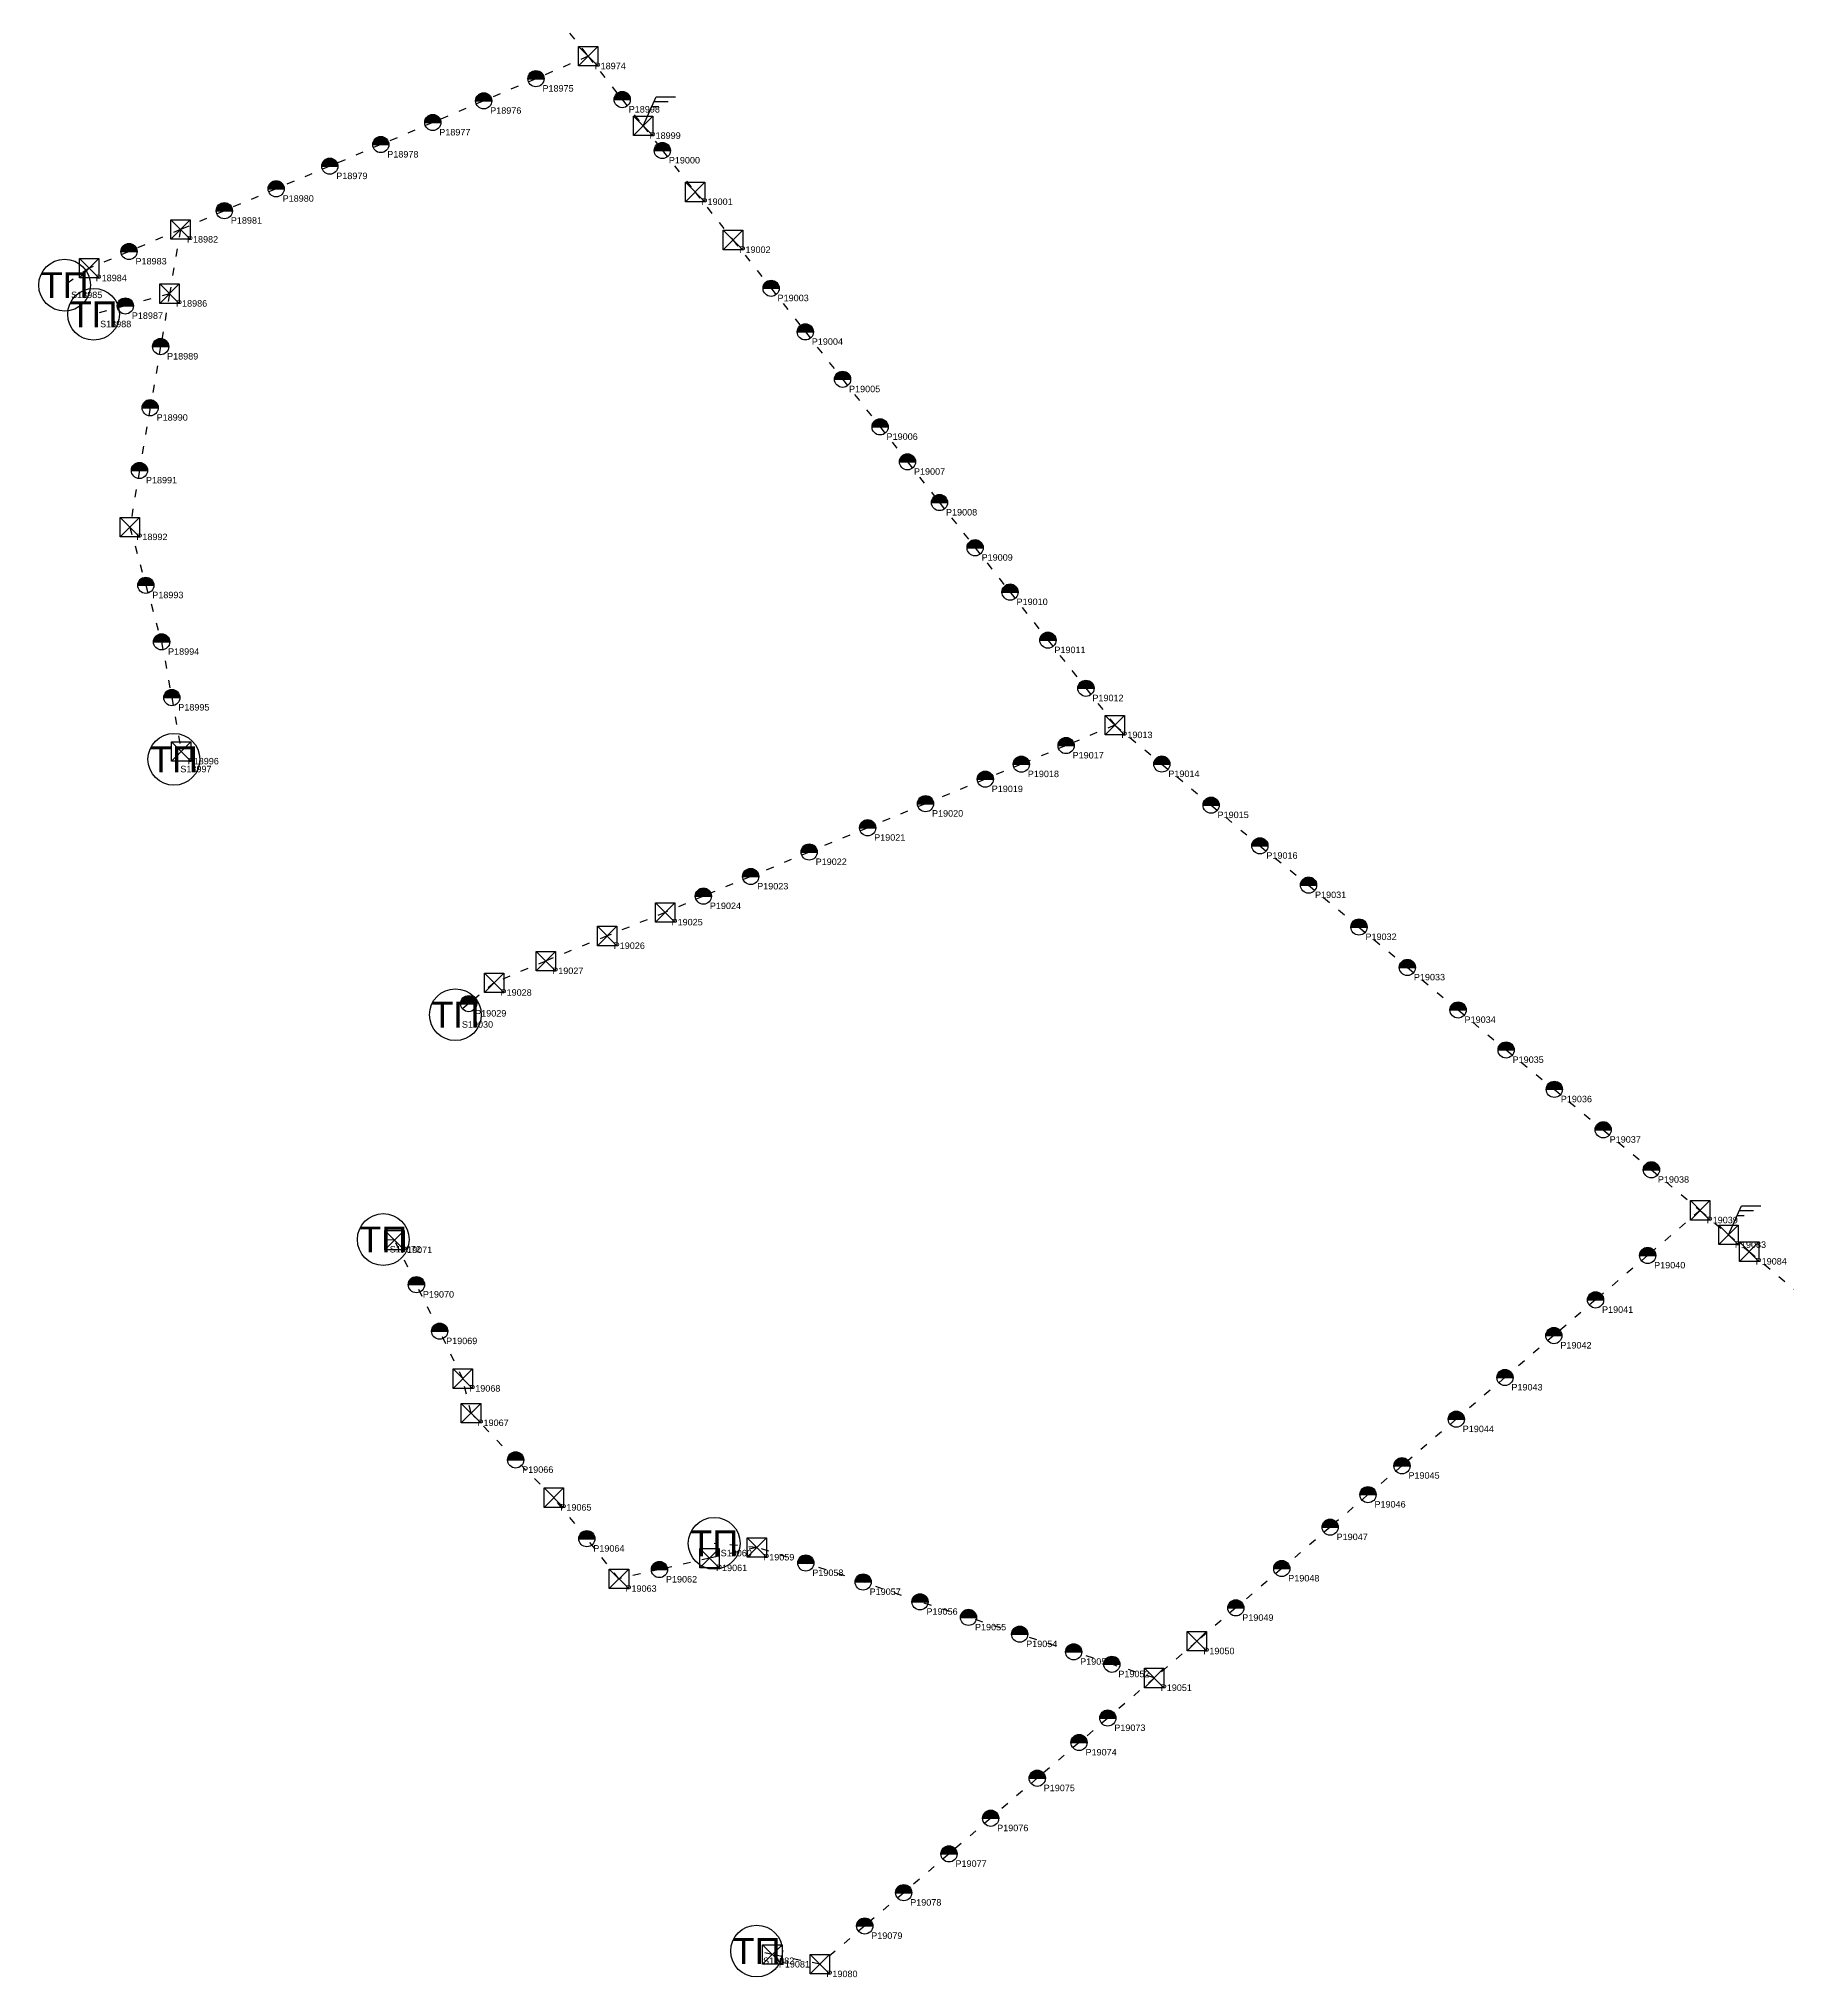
# Model space of a CAD drawing. Header units: metres. Extents: x 312646 to 321649, y 4821441 to 4834171.
# Drawn here: x 316387 to 319089, y 4822477 to 4825472 of the extents above; entities that cross this region are included whole.
import ezdxf
from ezdxf.enums import TextEntityAlignment as Align

# ---------------------------------------------------------------- set-up
doc = ezdxf.new("R2010")
doc.units = ezdxf.units.M
doc.header["$MEASUREMENT"] = 0
doc.linetypes.add('ACAD_ISO03W100', pattern=[30, 12, -18])
for name, color, linetype, lineweight in [('1_4', 7, 'Continuous', 25), ('21_2', 200, 'ACAD_ISO03W100', 25), ('28_2', 7, 'Continuous', 25), ('28_3', 7, 'Continuous', 25), ('57_2', 7, 'Continuous', 30), ('8_1', 140, 'Continuous', 25)]:
    doc.layers.add(name, color=color, linetype=linetype, lineweight=lineweight)
doc.styles.get("Standard").update_dxf_attribs({"font": 'arial.ttf', "height": 2})

# ---------------------------------------------------------------- blocks, each defined once
blk = doc.blocks.new('SECTIONALIZER-8_1')
at = {"layer": '8_1'}
for points in [[(0, 0), (2, 4.5)], [(1.33, 3), (2.43, 3)], [(1.67, 3.75), (3.86, 3.75)], [(2, 4.5), (5, 4.5)]]:
    blk.add_lwpolyline(points, dxfattribs=at)
blk = doc.blocks.new('TP-1_4')
at = {"layer": '1_4'}
blk.add_circle((0, 0), 4, dxfattribs=at)
at = {"layer": '1_4', "insert": (0, 0), "char_height": 4, "attachment_point": 5}
blk.add_mtext_dynamic_manual_height_columns('ТП', width=5.0652, gutter_width=75, heights=[0], dxfattribs=at)
at = {"layer": '1_4'}
blk.add_attdef('FIELD_ID', (4.98, 0.01), '', height=4, dxfattribs=at)
blk = doc.blocks.new('PYLON-MV-28_3')
at = {"layer": '28_3'}
blk.add_lwpolyline([(-1.5, 1.5), (1.5, 1.5), (1.5, -1.5), (-1.5, -1.5)], close=True, dxfattribs=at)
for points in [[(-1.5, 1.5), (1.5, -1.5)], [(-1.5, -1.5), (1.5, 1.5)]]:
    blk.add_lwpolyline(points, dxfattribs=at)
blk.add_attdef('FIELD_ID', (2.57, 0), '', height=2, dxfattribs=at)
blk = doc.blocks.new('PYLON-MV-28_2')
at = {"layer": '28_2'}
blk.add_hatch(color=256, dxfattribs=at).paths.add_polyline_path([(-1.25, 0), (1.25, 0, 1)])
blk.add_line((-1.25, 0), (1.25, 0), dxfattribs=at)
blk.add_circle((0, 0), 1.25, dxfattribs=at)
blk.add_attdef('FIELD_ID', (2.57, 0), '', height=2, dxfattribs=at)

msp = doc.modelspace()

# ---------------------------------------------------------------- linework, layer by layer
at = {"layer": '21_2'}
for points in [[(317027.1, 4825710.6), (317086.1, 4825636), (317137.9, 4825568.8), (317188.7, 4825503.8), (317236, 4825444.5)], [(317236, 4825444.5), (317155.4, 4825409.9), (317074.7, 4825375.7), (316996, 4825342.2), (316915.7, 4825308.1), (316836.9, 4825274.7), (316754, 4825239.8), (316674, 4825205.9), (316606.2, 4825176.7)], [(317236, 4825444.5), (317288.7, 4825377.6), (317320.9, 4825337)], [(317320.9, 4825337), (317350.7, 4825298.9), (317401.2, 4825234.8), (317459.8, 4825160.7), (317518.7, 4825086.1), (317571.6, 4825018.7), (317629.1, 4824945.5), (317687.1, 4824871.9), (317729.4, 4824818), (317778.9, 4824755), (317833.9, 4824685.2), (317887.9, 4824616.7), (317946.4, 4824542.4), (318005.1, 4824468.1), (318049.8, 4824411.1)], [(316606.2, 4825176.7), (316526.7, 4825142.9), (316465.1, 4825117), (316427.2, 4825090.9)], [(316606.2, 4825176.7), (316589.3, 4825077.7)], [(316589.3, 4825077.7), (316521, 4825058.8), (316472, 4825045.9)], [(316589.3, 4825077.7), (316575.5, 4824996), (316559.3, 4824901.5), (316542.8, 4824804.6), (316528, 4824717), (316552.6, 4824627.2), (316577, 4824539.8), (316592.8, 4824453.7), (316607.3, 4824370.5), (316596, 4824358.3)], [(318049.8, 4824411.1), (317974.5, 4824379.6), (317905.3, 4824350.8), (317849.6, 4824327.7), (317757.3, 4824289.8), (317667.9, 4824252.6), (317577.5, 4824215.1), (317487.2, 4824177.3), (317414.1, 4824147), (317354.9, 4824121.8), (317265.5, 4824085.4), (317170.5, 4824046.6), (317090.7, 4824013.1), (317051.5, 4823980.9), (317031, 4823963.7)], [(318049.8, 4824411.1), (318122.4, 4824351), (318198.5, 4824287.5), (318273.9, 4824224.7), (318349.1, 4824164), (318427, 4824099.2), (318501.8, 4824036.8), (318580.1, 4823971.1), (318654.3, 4823909.3), (318728.8, 4823848.5), (318804.3, 4823786), (318878.8, 4823724.2), (318954.1, 4823661.5)], [(318954.1, 4823661.5), (318873, 4823591.8), (318792.5, 4823523.1), (318728.1, 4823468), (318652.5, 4823403.2), (318577.3, 4823338.8), (318493.4, 4823266.9), (318440.9, 4823222.3), (318382.4, 4823172), (318307.7, 4823108.1), (318236.7, 4823047.3), (318176.5, 4822995.7), (318110.7, 4822939)], [(318954.1, 4823661.5), (318997.8, 4823623.5)], [(317496.5, 4823140.6), (317423.6, 4823124.1), (317346.2, 4823106.5), (317283.7, 4823092.2), (317234, 4823154.2), (317183.1, 4823217.6), (317124.1, 4823275.9), (317055.1, 4823348.3), (317042.3, 4823401.4), (317006.6, 4823474.8), (316970.7, 4823546.7), (316937, 4823615.5), (316919.5, 4823616.4)], [(318997.8, 4823623.5), (319029.8, 4823597.7), (319102.2, 4823537.4)], [(317496.5, 4823140.6), (317430.8, 4823147)], [(318110.7, 4822939), (318045.2, 4822960.2), (317986.2, 4822979.4), (317902.8, 4823006.7), (317823.7, 4823032.6), (317748.7, 4823056.7), (317660.9, 4823087.3), (317572.3, 4823116.6), (317496.5, 4823140.6)], [(318110.7, 4822939), (318038.9, 4822877.1), (317994.5, 4822839.3), (317929.9, 4822784.1), (317858, 4822722.3), (317793.6, 4822667.2), (317723.6, 4822607.3), (317663.4, 4822555.9), (317594.1, 4822496.8), (317520.6, 4822511.7), (317496.3, 4822517.1)]]:
    msp.add_lwpolyline(points, dxfattribs=at)

# ---------------------------------------------------------------- block references
at = {"layer": '1_4', "xscale": 10, "yscale": 10}
for p in [(316427.2, 4825090.9), (316472, 4825045.9), (316596, 4824358.3), (317031, 4823963.7), (316919.5, 4823616.4), (317430.8, 4823147), (317496.3, 4822517.1)]:
    msp.add_blockref('TP-1_4', p, dxfattribs=at)
at = {"layer": '28_2', "xscale": 10, "yscale": 10}
for p in [(317155.4, 4825409.9), (317074.7, 4825375.7), (317288.7, 4825377.6), (316996, 4825342.2), (316915.7, 4825308.1), (316836.9, 4825274.7), (317350.7, 4825298.9), (316754, 4825239.8), (316674, 4825205.9), (316526.7, 4825142.9), (317518.7, 4825086.1), (316521, 4825058.8), (317571.6, 4825018.7), (316575.5, 4824996), (317629.1, 4824945.5), (316559.3, 4824901.5), (317687.1, 4824871.9), (316542.8, 4824804.6), (317729.4, 4824818), (317778.9, 4824755), (317833.9, 4824685.2), (316552.6, 4824627.2), (317887.9, 4824616.7), (316577, 4824539.8), (317946.4, 4824542.4), (318005.1, 4824468.1), (316592.8, 4824453.7), (317974.5, 4824379.6), (317905.3, 4824350.8), (318122.4, 4824351), (317849.6, 4824327.7), (317757.3, 4824289.8), (318198.5, 4824287.5), (317667.9, 4824252.6), (318273.9, 4824224.7), (317577.5, 4824215.1), (317487.2, 4824177.3), (318349.1, 4824164), (317414.1, 4824147), (318427, 4824099.2), (318501.8, 4824036.8), (317051.5, 4823980.9), (318580.1, 4823971.1), (318654.3, 4823909.3), (318728.8, 4823848.5), (318804.3, 4823786), (318878.8, 4823724.2), (318873, 4823591.8), (316970.7, 4823546.7), (318792.5, 4823523.1), (317006.6, 4823474.8), (318728.1, 4823468), (318652.5, 4823403.2), (318577.3, 4823338.8), (317124.1, 4823275.9), (318493.4, 4823266.9), (318440.9, 4823222.3), (317234, 4823154.2), (318382.4, 4823172), (317572.3, 4823116.6), (317346.2, 4823106.5), (317660.9, 4823087.3), (318307.7, 4823108.1), (317748.7, 4823056.7), (317823.7, 4823032.6), (318236.7, 4823047.3), (317902.8, 4823006.7), (317986.2, 4822979.4), (318045.2, 4822960.2), (318038.9, 4822877.1), (317994.5, 4822839.3), (317929.9, 4822784.1), (317858, 4822722.3), (317793.6, 4822667.2), (317723.6, 4822607.3), (317663.4, 4822555.9)]:
    msp.add_blockref('PYLON-MV-28_2', p, dxfattribs=at)
at = {"layer": '28_3', "xscale": 10, "yscale": 10}
for p in [(317236, 4825444.5), (317320.9, 4825337), (317401.2, 4825234.8), (316606.2, 4825176.7), (317459.8, 4825160.7), (316465.1, 4825117), (316589.3, 4825077.7), (316528, 4824717), (318049.8, 4824411.1), (316607.3, 4824370.5), (317354.9, 4824121.8), (317265.5, 4824085.4), (317170.5, 4824046.6), (317090.7, 4824013.1), (318954.1, 4823661.5), (318997.8, 4823623.5), (316937, 4823615.5), (319029.8, 4823597.7), (317042.3, 4823401.4), (317055.1, 4823348.3), (317183.1, 4823217.6), (317423.6, 4823124.1), (317496.5, 4823140.6), (317283.7, 4823092.2), (318176.5, 4822995.7), (318110.7, 4822939), (317520.6, 4822511.7), (317594.1, 4822496.8)]:
    msp.add_blockref('PYLON-MV-28_3', p, dxfattribs=at)
at = {"layer": '8_1', "xscale": 10, "yscale": 10}
for p in [(317320.9, 4825337), (318997.8, 4823623.5)]:
    msp.add_blockref('SECTIONALIZER-8_1', p, dxfattribs=at)

# ---------------------------------------------------------------- texts
at = {"layer": '57_2'}
for s, p in [('P18974', (317246, 4825434.5)), ('P18975', (317165.4, 4825399.9)), ('P18976', (317084.7, 4825365.7)), ('P18998', (317298.7, 4825367.6)), ('P18977', (317006, 4825332.2)), ('P18999', (317330.9, 4825327)), ('P18978', (316925.7, 4825298.1)), ('P19000', (317360.7, 4825288.9)), ('P18979', (316846.9, 4825264.7)), ('P18980', (316764, 4825229.8)), ('P19001', (317411.2, 4825224.8)), ('P18981', (316684, 4825195.9)), ('P18982', (316616.2, 4825166.7)), ('P19002', (317469.8, 4825150.7)), ('P18984', (316475.1, 4825107)), ('P18983', (316536.7, 4825132.9)), ('S18985', (316437.2, 4825080.9)), ('P19003', (317528.7, 4825076.1)), ('P18987', (316531, 4825048.8)), ('P18986', (316599.3, 4825067.7)), ('S18988', (316482, 4825035.9)), ('P18989', (316585.5, 4824986)), ('P19004', (317581.6, 4825008.7)), ('P19005', (317639.1, 4824935.5)), ('P18990', (316569.3, 4824891.5)), ('P19006', (317697.1, 4824861.9)), ('P19007', (317739.4, 4824808)), ('P18991', (316552.8, 4824794.6)), ('P19008', (317788.9, 4824745)), ('P18992', (316538, 4824707)), ('P19009', (317843.9, 4824675.2)), ('P18993', (316562.6, 4824617.2)), ('P19010', (317897.9, 4824606.7)), ('P18994', (316587, 4824529.8)), ('P19011', (317956.4, 4824532.4)), ('P19012', (318015.1, 4824458.1)), ('P18995', (316602.8, 4824443.7)), ('P19013', (318059.8, 4824401.1)), ('P18996', (316617.3, 4824360.5)), ('P19017', (317984.5, 4824369.6)), ('S18997', (316606, 4824348.3)), ('P19018', (317915.3, 4824340.8)), ('P19014', (318132.4, 4824341)), ('P19019', (317859.6, 4824317.7)), ('P19020', (317767.3, 4824279.8)), ('P19015', (318208.5, 4824277.5)), ('P19021', (317677.9, 4824242.6)), ('P19016', (318283.9, 4824214.7)), ('P19022', (317587.5, 4824205.1)), ('P19023', (317497.2, 4824167.3)), ('P19031', (318359.1, 4824154)), ('P19024', (317424.1, 4824137)), ('P19025', (317364.9, 4824111.8)), ('P19032', (318437, 4824089.2)), ('P19026', (317275.5, 4824075.4)), ('P19027', (317180.5, 4824036.6)), ('P19033', (318511.8, 4824026.8)), ('P19028', (317100.7, 4824003.1)), ('P19029', (317061.5, 4823970.9)), ('S19030', (317041, 4823953.7)), ('P19034', (318590.1, 4823961.1)), ('P19035', (318664.3, 4823899.3)), ('P19036', (318738.8, 4823838.5)), ('P19037', (318814.3, 4823776)), ('P19038', (318888.8, 4823714.2)), ('P19039', (318964.1, 4823651.5)), ('P19083', (319007.8, 4823613.5)), ('S19072', (316929.5, 4823606.4)), ('P19071', (316947, 4823605.5)), ('P19040', (318883, 4823581.8)), ('P19084', (319039.8, 4823587.7)), ('P19070', (316980.7, 4823536.7)), ('P19041', (318802.5, 4823513.1)), ('P19069', (317016.6, 4823464.8)), ('P19042', (318738.1, 4823458)), ('P19068', (317052.3, 4823391.4)), ('P19043', (318662.5, 4823393.2)), ('P19067', (317065.1, 4823338.3)), ('P19044', (318587.3, 4823328.8)), ('P19066', (317134.1, 4823265.9)), ('P19045', (318503.4, 4823256.9)), ('P19065', (317193.1, 4823207.6)), ('P19046', (318450.9, 4823212.3)), ('P19047', (318392.4, 4823162)), ('P19064', (317244, 4823144.2)), ('S19060', (317440.8, 4823137)), ('P19059', (317506.5, 4823130.6)), ('P19061', (317433.6, 4823114.1)), ('P19058', (317582.3, 4823106.6)), ('P19048', (318317.7, 4823098.1)), ('P19063', (317293.7, 4823082.2)), ('P19062', (317356.2, 4823096.5)), ('P19057', (317670.9, 4823077.3)), ('P19056', (317758.7, 4823046.7)), ('P19055', (317833.7, 4823022.6)), ('P19049', (318246.7, 4823037.3)), ('P19054', (317912.8, 4822996.7)), ('P19050', (318186.5, 4822985.7)), ('P19053', (317996.2, 4822969.4)), ('P19052', (318055.2, 4822950.2)), ('P19051', (318120.7, 4822929)), ('P19073', (318048.9, 4822867.1)), ('P19074', (318004.5, 4822829.3)), ('P19075', (317939.9, 4822774.1)), ('P19076', (317868, 4822712.3)), ('P19077', (317803.6, 4822657.2)), ('P19078', (317733.6, 4822597.3)), ('P19079', (317673.4, 4822545.9)), ('S19082', (317506.3, 4822507.1)), ('P19081', (317530.6, 4822501.7)), ('P19080', (317604.1, 4822486.8))]:
    msp.add_text(s, height=10, dxfattribs=at).set_placement(p, align=Align.TOP_LEFT)

doc.saveas('drawing.dxf')
